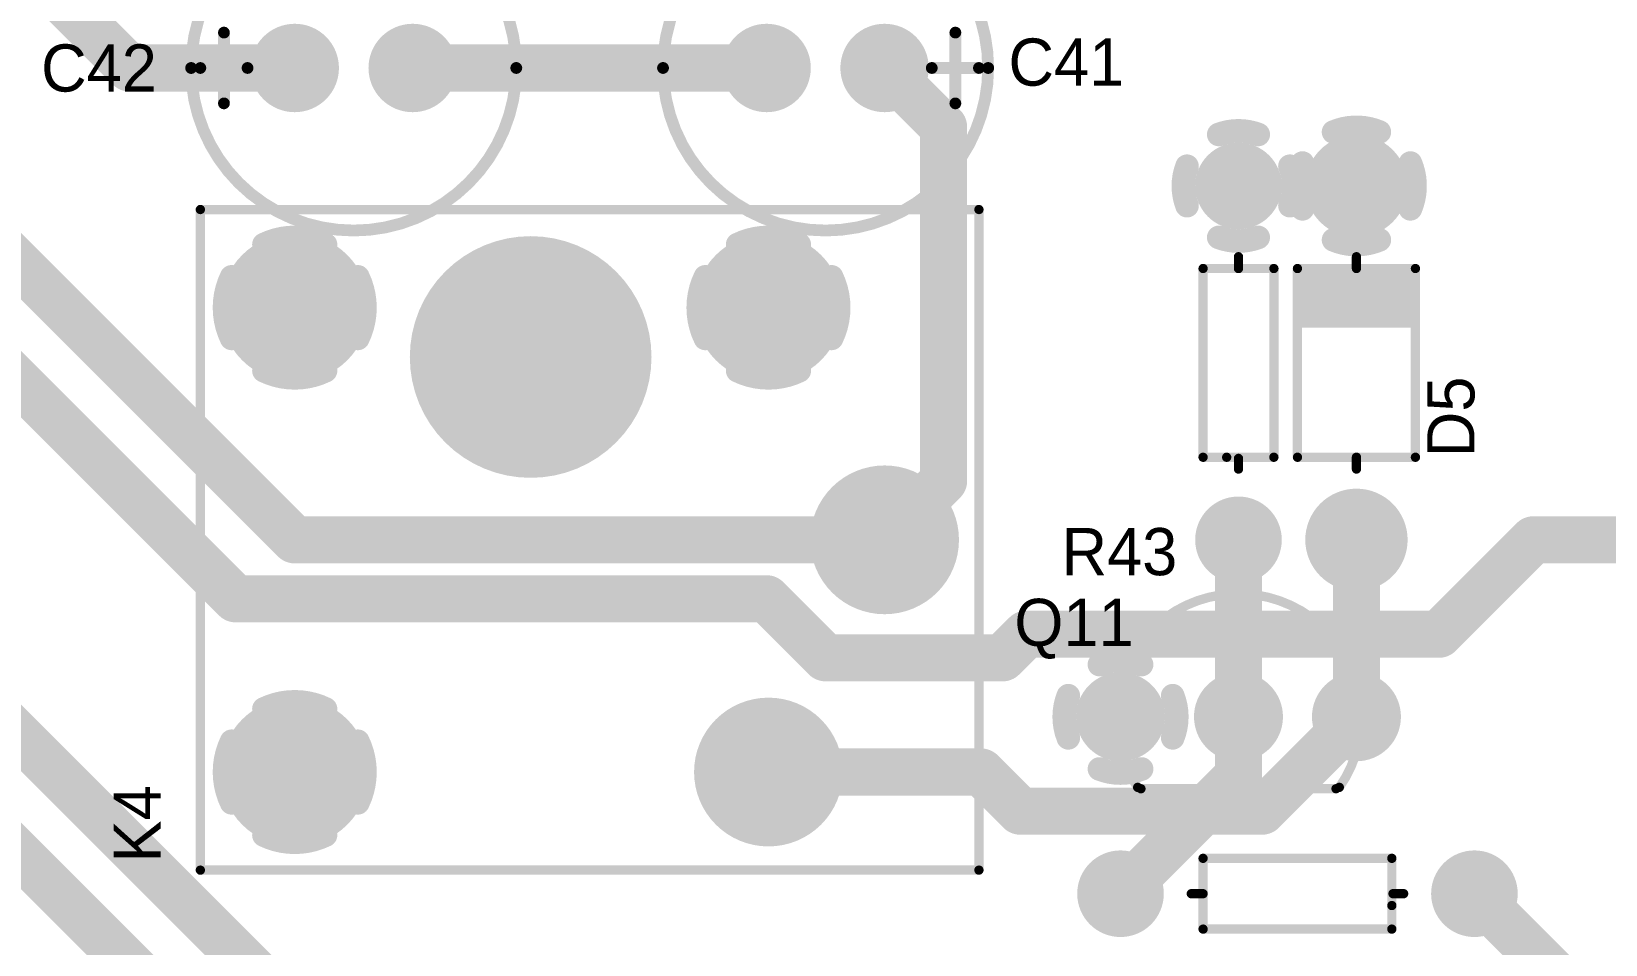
# Model space of a CAD drawing. Header units: millimetres. Extents: x 37 to 228, y -28 to 210.
# Drawn here: x 64.21 to 98.1, y 94.19 to 113.85 of the extents above; entities that cross this region are included whole.
import ezdxf

# ---------------------------------------------------------------- set-up
doc = ezdxf.new("R2010")
doc.units = ezdxf.units.MM
for name, color, linetype in [('BottomLayer', 5, 'Continuous'), ('BottomSolder', 6, 'Continuous'), ('InternalPlane1', 76, 'Continuous'), ('InternalPlane2', 16, 'Continuous'), ('MultiLayer', 9, 'Continuous'), ('TopLayer', 1, 'Continuous'), ('TopOverlay', 2, 'Continuous'), ('TopSolder', 216, 'Continuous')]:
    doc.layers.add(name, color=color, linetype=linetype)

# ---------------------------------------------------------------- blocks, each defined once
blk = doc.blocks.new('AXIAL_0_3_41')
at = {"layer": 'BottomLayer', "const_width": 0.75}
for points in [[(-4.185, 0, 1), (-3.435, 0, 1)], [(3.435, 0, 1), (4.185, 0, 1)]]:
    blk.add_lwpolyline(points, format="xyb", close=True, dxfattribs=at)
at = {"layer": 'BottomSolder', "const_width": 0.852}
for points in [[(-4.236, 0, 1), (-3.384, 0, 1)], [(3.384, 0, 1), (4.236, 0, 1)]]:
    blk.add_lwpolyline(points, format="xyb", close=True, dxfattribs=at)
at = {"layer": 'InternalPlane1', "const_width": 0.508}
for points in [[(3.385, 1.108, -0.185339), (4.235, 1.108)], [(2.702, -0.425, -0.185339), (2.702, 0.425)], [(4.918, 0.425, -0.185339), (4.918, -0.425)], [(4.235, -1.108, -0.185339), (3.385, -1.108)]]:
    blk.add_lwpolyline(points, format="xyb", dxfattribs=at)
at = {"layer": 'InternalPlane1'}
for points, const_width in [([(3.258, 1.108, 1), (3.512, 1.108, 1)], 0.254), ([(4.108, 1.108, 1), (4.362, 1.108, 1)], 0.254), ([(-4.276, 0, 1), (-3.344, 0, 1)], 0.933), ([(2.575, 0.425, 1), (2.829, 0.425, 1)], 0.254), ([(4.791, 0.425, 1), (5.045, 0.425, 1)], 0.254), ([(2.575, -0.425, 1), (2.829, -0.425, 1)], 0.254), ([(4.791, -0.425, 1), (5.045, -0.425, 1)], 0.254), ([(3.258, -1.108, 1), (3.512, -1.108, 1)], 0.254), ([(4.108, -1.108, 1), (4.362, -1.108, 1)], 0.254)]:
    blk.add_lwpolyline(points, format="xyb", close=True, dxfattribs=dict(at, const_width=const_width))
at = {"layer": 'InternalPlane2', "const_width": 0.933}
for points in [[(-4.276, 0, 1), (-3.344, 0, 1)], [(3.344, 0, 1), (4.276, 0, 1)]]:
    blk.add_lwpolyline(points, format="xyb", close=True, dxfattribs=at)
at = {"layer": 'MultiLayer', "const_width": 0.75}
for points in [[(-4.185, 0, 1), (-3.435, 0, 1)], [(3.435, 0, 1), (4.185, 0, 1)]]:
    blk.add_lwpolyline(points, format="xyb", close=True, dxfattribs=at)
at = {"layer": 'TopLayer', "const_width": 0.75}
for points in [[(-4.185, 0, 1), (-3.435, 0, 1)], [(3.435, 0, 1), (4.185, 0, 1)]]:
    blk.add_lwpolyline(points, format="xyb", close=True, dxfattribs=at)
at = {"layer": 'TopOverlay', "const_width": 0.2}
for points in [[(-2.032, 0.762), (2.032, 0.762)], [(-2.032, 0.762), (-2.032, 0.254)], [(2.032, 0.762), (2.032, -0.762)], [(-2.032, 0.254), (-2.032, -0.762)], [(-2.286, 0), (-2.057, 0)], [(2.032, 0), (2.286, 0)], [(-2.032, -0.762), (2.032, -0.762)]]:
    blk.add_lwpolyline(points, dxfattribs=at)
at = {"layer": 'TopOverlay', "const_width": 0.1}
for points in [[(-2.082, 0.762, 1), (-1.982, 0.762, 1)], [(-2.082, 0.762, 1), (-1.982, 0.762, 1)], [(1.982, 0.762, 1), (2.082, 0.762, 1)], [(1.982, 0.762, 1), (2.082, 0.762, 1)], [(-2.082, 0.254, 1), (-1.982, 0.254, 1)], [(-2.082, 0.254, 1), (-1.982, 0.254, 1)], [(-2.336, 0, 1), (-2.236, 0, 1)], [(-2.107, 0, 1), (-2.007, 0, 1)], [(1.982, 0, 1), (2.082, 0, 1)], [(2.236, 0, 1), (2.336, 0, 1)], [(-2.082, -0.762, 1), (-1.982, -0.762, 1)], [(-2.082, -0.762, 1), (-1.982, -0.762, 1)], [(1.982, -0.762, 1), (2.082, -0.762, 1)], [(1.982, -0.762, 1), (2.082, -0.762, 1)]]:
    blk.add_lwpolyline(points, format="xyb", close=True, dxfattribs=at)
at = {"layer": 'TopSolder', "const_width": 0.852}
for points in [[(-4.236, 0, 1), (-3.384, 0, 1)], [(3.384, 0, 1), (4.236, 0, 1)]]:
    blk.add_lwpolyline(points, format="xyb", close=True, dxfattribs=at)
blk = doc.blocks.new('AXIAL_0_3_42')
at = {"layer": 'BottomLayer', "const_width": 0.75}
for points in [[(-4.185, 0, 1), (-3.435, 0, 1)], [(3.435, 0, 1), (4.185, 0, 1)]]:
    blk.add_lwpolyline(points, format="xyb", close=True, dxfattribs=at)
at = {"layer": 'BottomSolder', "const_width": 0.852}
for points in [[(-4.236, 0, 1), (-3.384, 0, 1)], [(3.384, 0, 1), (4.236, 0, 1)]]:
    blk.add_lwpolyline(points, format="xyb", close=True, dxfattribs=at)
at = {"layer": 'InternalPlane1', "const_width": 0.933}
for points in [[(-4.276, 0, 1), (-3.344, 0, 1)], [(3.344, 0, 1), (4.276, 0, 1)]]:
    blk.add_lwpolyline(points, format="xyb", close=True, dxfattribs=at)
at = {"layer": 'InternalPlane2', "const_width": 0.933}
for points in [[(-4.276, 0, 1), (-3.344, 0, 1)], [(3.344, 0, 1), (4.276, 0, 1)]]:
    blk.add_lwpolyline(points, format="xyb", close=True, dxfattribs=at)
at = {"layer": 'MultiLayer', "const_width": 0.75}
for points in [[(-4.185, 0, 1), (-3.435, 0, 1)], [(3.435, 0, 1), (4.185, 0, 1)]]:
    blk.add_lwpolyline(points, format="xyb", close=True, dxfattribs=at)
at = {"layer": 'TopLayer', "const_width": 0.75}
for points in [[(-4.185, 0, 1), (-3.435, 0, 1)], [(3.435, 0, 1), (4.185, 0, 1)]]:
    blk.add_lwpolyline(points, format="xyb", close=True, dxfattribs=at)
at = {"layer": 'TopOverlay', "const_width": 0.2}
for points in [[(-2.032, 0.762), (2.032, 0.762)], [(-2.032, -0.762), (-2.032, 0.762)], [(2.032, -0.254), (2.032, 0.762)], [(-2.286, 0), (-2.032, 0)], [(2.057, 0), (2.286, 0)], [(2.032, -0.762), (2.032, -0.254)], [(-2.032, -0.762), (2.032, -0.762)]]:
    blk.add_lwpolyline(points, dxfattribs=at)
at = {"layer": 'TopOverlay', "const_width": 0.1}
for points in [[(-2.082, 0.762, 1), (-1.982, 0.762, 1)], [(-2.082, 0.762, 1), (-1.982, 0.762, 1)], [(1.982, 0.762, 1), (2.082, 0.762, 1)], [(1.982, 0.762, 1), (2.082, 0.762, 1)], [(-2.336, 0, 1), (-2.236, 0, 1)], [(-2.082, 0, 1), (-1.982, 0, 1)], [(2.007, 0, 1), (2.107, 0, 1)], [(2.236, 0, 1), (2.336, 0, 1)], [(1.982, -0.254, 1), (2.082, -0.254, 1)], [(1.982, -0.254, 1), (2.082, -0.254, 1)], [(-2.082, -0.762, 1), (-1.982, -0.762, 1)], [(-2.082, -0.762, 1), (-1.982, -0.762, 1)], [(1.982, -0.762, 1), (2.082, -0.762, 1)], [(1.982, -0.762, 1), (2.082, -0.762, 1)]]:
    blk.add_lwpolyline(points, format="xyb", close=True, dxfattribs=at)
at = {"layer": 'TopSolder', "const_width": 0.852}
for points in [[(-4.236, 0, 1), (-3.384, 0, 1)], [(3.384, 0, 1), (4.236, 0, 1)]]:
    blk.add_lwpolyline(points, format="xyb", close=True, dxfattribs=at)
blk = doc.blocks.new('TO_92_M_63')
at = {"layer": 'BottomLayer', "const_width": 0.762}
for points in [[(-2.921, 0, 1), (-2.159, 0, 1)], [(-0.381, 0, 1), (0.381, 0, 1)], [(2.159, 0, 1), (2.921, 0, 1)]]:
    blk.add_lwpolyline(points, format="xyb", close=True, dxfattribs=at)
at = {"layer": 'BottomSolder', "const_width": 0.864}
for points in [[(-2.972, 0, 1), (-2.108, 0, 1)], [(-0.432, 0, 1), (0.432, 0, 1)], [(2.108, 0, 1), (2.972, 0, 1)]]:
    blk.add_lwpolyline(points, format="xyb", close=True, dxfattribs=at)
at = {"layer": 'InternalPlane1', "const_width": 0.508}
for points in [[(-2.994, 1.124, -0.19438), (-2.086, 1.124)], [(-3.664, -0.454, -0.19438), (-3.664, 0.454)], [(-1.416, 0.454, -0.19438), (-1.416, -0.454)], [(-2.086, -1.124, -0.19438), (-2.994, -1.124)]]:
    blk.add_lwpolyline(points, format="xyb", dxfattribs=at)
at = {"layer": 'InternalPlane1'}
for points, const_width in [([(-3.121, 1.124, 1), (-2.867, 1.124, 1)], 0.254), ([(-2.213, 1.124, 1), (-1.959, 1.124, 1)], 0.254), ([(-3.791, 0.454, 1), (-3.537, 0.454, 1)], 0.254), ([(-1.543, 0.454, 1), (-1.289, 0.454, 1)], 0.254), ([(-0.479, 0, 1), (0.479, 0, 1)], 0.958), ([(2.061, 0, 1), (3.019, 0, 1)], 0.958), ([(-3.791, -0.454, 1), (-3.537, -0.454, 1)], 0.254), ([(-1.543, -0.454, 1), (-1.289, -0.454, 1)], 0.254), ([(-3.121, -1.124, 1), (-2.867, -1.124, 1)], 0.254), ([(-2.213, -1.124, 1), (-1.959, -1.124, 1)], 0.254)]:
    blk.add_lwpolyline(points, format="xyb", close=True, dxfattribs=dict(at, const_width=const_width))
at = {"layer": 'InternalPlane2', "const_width": 0.958}
for points in [[(-3.019, 0, 1), (-2.061, 0, 1)], [(-0.479, 0, 1), (0.479, 0, 1)], [(2.061, 0, 1), (3.019, 0, 1)]]:
    blk.add_lwpolyline(points, format="xyb", close=True, dxfattribs=at)
at = {"layer": 'MultiLayer', "const_width": 0.762}
for points in [[(-2.921, 0, 1), (-2.159, 0, 1)], [(-0.381, 0, 1), (0.381, 0, 1)], [(2.159, 0, 1), (2.921, 0, 1)]]:
    blk.add_lwpolyline(points, format="xyb", close=True, dxfattribs=at)
at = {"layer": 'TopLayer', "const_width": 0.762}
for points in [[(-2.921, 0, 1), (-2.159, 0, 1)], [(-0.381, 0, 1), (0.381, 0, 1)], [(2.159, 0, 1), (2.921, 0, 1)]]:
    blk.add_lwpolyline(points, format="xyb", close=True, dxfattribs=at)
at = {"layer": 'TopOverlay', "const_width": 0.2}
blk.add_lwpolyline([(-2.171, -1.52, -1.920982), (2.171, -1.52)], format="xyb", dxfattribs=at)
at = {"layer": 'TopOverlay', "const_width": 0.1}
for points in [[(-2.221, -1.52, 1), (-2.121, -1.52, 1)], [(-2.15, -1.55, 1), (-2.05, -1.55, 1)], [(2.05, -1.55, 1), (2.15, -1.55, 1)], [(2.121, -1.52, 1), (2.221, -1.52, 1)]]:
    blk.add_lwpolyline(points, format="xyb", close=True, dxfattribs=at)
at = {"layer": 'TopOverlay', "const_width": 0.2}
blk.add_lwpolyline([(-2.1, -1.55), (2.1, -1.55)], dxfattribs=at)
at = {"layer": 'TopSolder', "const_width": 0.864}
for points in [[(-2.972, 0, 1), (-2.108, 0, 1)], [(-0.432, 0, 1), (0.432, 0, 1)], [(2.108, 0, 1), (2.972, 0, 1)]]:
    blk.add_lwpolyline(points, format="xyb", close=True, dxfattribs=at)
blk = doc.blocks.new('RELAY_JJM_69')
at = {"layer": 'BottomLayer', "const_width": 1.5}
for points in [[(1.75, 5, 1), (3.25, 5, 1)], [(11.95, 5, 1), (13.45, 5, 1)], [(-0.75, 0, 1), (0.75, 0, 1)], [(1.75, -5, 1), (3.25, -5, 1)], [(11.95, -5, 1), (13.45, -5, 1)]]:
    blk.add_lwpolyline(points, format="xyb", close=True, dxfattribs=at)
at = {"layer": 'BottomSolder', "const_width": 1.602}
for points in [[(1.699, 5, 1), (3.301, 5, 1)], [(11.899, 5, 1), (13.501, 5, 1)], [(-0.801, 0, 1), (0.801, 0, 1)], [(1.699, -5, 1), (3.301, -5, 1)], [(11.899, -5, 1), (13.501, -5, 1)]]:
    blk.add_lwpolyline(points, format="xyb", close=True, dxfattribs=at)
at = {"layer": 'InternalPlane1'}
for points, const_width in [([(1.871, 5, 1), (3.129, 5, 1)], 1.258), ([(12.071, 5, 1), (13.329, 5, 1)], 1.258), ([(-0.629, 0, 1), (0.629, 0, 1)], 1.258), ([(11.91, -3.641, 1), (12.164, -3.641, 1)], 0.254), ([(13.236, -3.641, 1), (13.49, -3.641, 1)], 0.254), ([(1.871, -5, 1), (3.129, -5, 1)], 1.258), ([(11.214, -4.337, 1), (11.468, -4.337, 1)], 0.254), ([(13.932, -4.337, 1), (14.186, -4.337, 1)], 0.254), ([(11.214, -5.663, 1), (11.468, -5.663, 1)], 0.254), ([(13.932, -5.663, 1), (14.186, -5.663, 1)], 0.254), ([(11.91, -6.359, 1), (12.164, -6.359, 1)], 0.254), ([(13.236, -6.359, 1), (13.49, -6.359, 1)], 0.254)]:
    blk.add_lwpolyline(points, format="xyb", close=True, dxfattribs=dict(at, const_width=const_width))
at = {"layer": 'InternalPlane1', "const_width": 0.508}
for points in [[(12.037, -3.641, -0.230868), (13.363, -3.641)], [(11.341, -5.663, -0.230868), (11.341, -4.337)], [(14.059, -4.337, -0.230868), (14.059, -5.663)], [(13.363, -6.359, -0.230868), (12.037, -6.359)]]:
    blk.add_lwpolyline(points, format="xyb", dxfattribs=at)
at = {"layer": 'InternalPlane2', "const_width": 0.508}
for points in [[(12.037, 6.359, -0.230868), (13.363, 6.359)], [(11.341, 4.337, -0.230868), (11.341, 5.663)], [(14.059, 5.663, -0.230868), (14.059, 4.337)], [(13.363, 3.641, -0.230868), (12.037, 3.641)], [(1.837, -3.641, -0.230868), (3.163, -3.641)], [(1.141, -5.663, -0.230868), (1.141, -4.337)], [(3.859, -4.337, -0.230868), (3.859, -5.663)], [(3.163, -6.359, -0.230868), (1.837, -6.359)]]:
    blk.add_lwpolyline(points, format="xyb", dxfattribs=at)
at = {"layer": 'InternalPlane2'}
for points, const_width in [([(11.91, 6.359, 1), (12.164, 6.359, 1)], 0.254), ([(13.236, 6.359, 1), (13.49, 6.359, 1)], 0.254), ([(1.871, 5, 1), (3.129, 5, 1)], 1.258), ([(11.214, 5.663, 1), (11.468, 5.663, 1)], 0.254), ([(13.932, 5.663, 1), (14.186, 5.663, 1)], 0.254), ([(11.214, 4.337, 1), (11.468, 4.337, 1)], 0.254), ([(13.932, 4.337, 1), (14.186, 4.337, 1)], 0.254), ([(11.91, 3.641, 1), (12.164, 3.641, 1)], 0.254), ([(13.236, 3.641, 1), (13.49, 3.641, 1)], 0.254), ([(-0.629, 0, 1), (0.629, 0, 1)], 1.258), ([(1.71, -3.641, 1), (1.964, -3.641, 1)], 0.254), ([(3.036, -3.641, 1), (3.29, -3.641, 1)], 0.254), ([(12.071, -5, 1), (13.329, -5, 1)], 1.258), ([(1.014, -4.337, 1), (1.268, -4.337, 1)], 0.254), ([(3.732, -4.337, 1), (3.986, -4.337, 1)], 0.254), ([(1.014, -5.663, 1), (1.268, -5.663, 1)], 0.254), ([(3.732, -5.663, 1), (3.986, -5.663, 1)], 0.254), ([(1.71, -6.359, 1), (1.964, -6.359, 1)], 0.254), ([(3.036, -6.359, 1), (3.29, -6.359, 1)], 0.254)]:
    blk.add_lwpolyline(points, format="xyb", close=True, dxfattribs=dict(at, const_width=const_width))
at = {"layer": 'MultiLayer', "const_width": 1.5}
for points in [[(1.75, 5, 1), (3.25, 5, 1)], [(11.95, 5, 1), (13.45, 5, 1)], [(-0.75, 0, 1), (0.75, 0, 1)], [(1.75, -5, 1), (3.25, -5, 1)], [(11.95, -5, 1), (13.45, -5, 1)]]:
    blk.add_lwpolyline(points, format="xyb", close=True, dxfattribs=at)
at = {"layer": 'TopLayer', "const_width": 1.5}
for points in [[(1.75, 5, 1), (3.25, 5, 1)], [(11.95, 5, 1), (13.45, 5, 1)], [(-0.75, 0, 1), (0.75, 0, 1)], [(1.75, -5, 1), (3.25, -5, 1)], [(11.95, -5, 1), (13.45, -5, 1)]]:
    blk.add_lwpolyline(points, format="xyb", close=True, dxfattribs=at)
at = {"layer": 'TopOverlay', "const_width": 0.2}
for points in [[(-2.032, 7.112), (-2.032, -7.112)], [(14.732, 7.112), (-2.032, 7.112)], [(14.732, 7.112), (14.732, -7.112)], [(14.732, -7.112), (-2.032, -7.112)]]:
    blk.add_lwpolyline(points, dxfattribs=at)
at = {"layer": 'TopOverlay', "const_width": 0.1}
for points in [[(-2.082, 7.112, 1), (-1.982, 7.112, 1)], [(-2.082, 7.112, 1), (-1.982, 7.112, 1)], [(14.682, 7.112, 1), (14.782, 7.112, 1)], [(14.682, 7.112, 1), (14.782, 7.112, 1)], [(-2.082, -7.112, 1), (-1.982, -7.112, 1)], [(-2.082, -7.112, 1), (-1.982, -7.112, 1)], [(14.682, -7.112, 1), (14.782, -7.112, 1)], [(14.682, -7.112, 1), (14.782, -7.112, 1)]]:
    blk.add_lwpolyline(points, format="xyb", close=True, dxfattribs=at)
at = {"layer": 'TopSolder', "const_width": 1.602}
for points in [[(1.699, 5, 1), (3.301, 5, 1)], [(11.899, 5, 1), (13.501, 5, 1)], [(-0.801, 0, 1), (0.801, 0, 1)], [(1.699, -5, 1), (3.301, -5, 1)], [(11.899, -5, 1), (13.501, -5, 1)]]:
    blk.add_lwpolyline(points, format="xyb", close=True, dxfattribs=at)
blk = doc.blocks.new('DIODE_0_3_79')
at = {"layer": 'BottomLayer', "const_width": 1}
for points in [[(-4.31, 0, 1), (-3.31, 0, 1)], [(3.31, 0, 1), (4.31, 0, 1)]]:
    blk.add_lwpolyline(points, format="xyb", close=True, dxfattribs=at)
at = {"layer": 'BottomSolder', "const_width": 1.102}
for points in [[(-4.361, 0, 1), (-3.259, 0, 1)], [(3.259, 0, 1), (4.361, 0, 1)]]:
    blk.add_lwpolyline(points, format="xyb", close=True, dxfattribs=at)
at = {"layer": 'InternalPlane1', "const_width": 1.008}
for points in [[(-4.314, 0, 1), (-3.306, 0, 1)], [(3.306, 0, 1), (4.314, 0, 1)]]:
    blk.add_lwpolyline(points, format="xyb", close=True, dxfattribs=at)
at = {"layer": 'InternalPlane2', "const_width": 0.508}
for points in [[(-4.303, 1.162, -0.203452), (-3.317, 1.162)], [(-4.972, -0.493, -0.203452), (-4.972, 0.493)], [(-2.648, 0.493, -0.203452), (-2.648, -0.493)], [(-3.317, -1.162, -0.203452), (-4.303, -1.162)]]:
    blk.add_lwpolyline(points, format="xyb", dxfattribs=at)
at = {"layer": 'InternalPlane2'}
for points, const_width in [([(-4.43, 1.162, 1), (-4.176, 1.162, 1)], 0.254), ([(-3.444, 1.162, 1), (-3.19, 1.162, 1)], 0.254), ([(-5.099, 0.493, 1), (-4.845, 0.493, 1)], 0.254), ([(-2.775, 0.493, 1), (-2.521, 0.493, 1)], 0.254), ([(3.306, 0, 1), (4.314, 0, 1)], 1.008), ([(-5.099, -0.493, 1), (-4.845, -0.493, 1)], 0.254), ([(-2.775, -0.493, 1), (-2.521, -0.493, 1)], 0.254), ([(-4.43, -1.162, 1), (-4.176, -1.162, 1)], 0.254), ([(-3.444, -1.162, 1), (-3.19, -1.162, 1)], 0.254)]:
    blk.add_lwpolyline(points, format="xyb", close=True, dxfattribs=dict(at, const_width=const_width))
at = {"layer": 'MultiLayer', "const_width": 1}
for points in [[(-4.31, 0, 1), (-3.31, 0, 1)], [(3.31, 0, 1), (4.31, 0, 1)]]:
    blk.add_lwpolyline(points, format="xyb", close=True, dxfattribs=at)
at = {"layer": 'TopLayer', "const_width": 1}
for points in [[(-4.31, 0, 1), (-3.31, 0, 1)], [(3.31, 0, 1), (4.31, 0, 1)]]:
    blk.add_lwpolyline(points, format="xyb", close=True, dxfattribs=at)
at = {"layer": 'TopOverlay', "const_width": 0.2}
for points in [[(-2.032, -1.27), (-2.032, 1.27)], [(2.032, 1.27), (-2.032, 1.27)], [(2.032, -1.27), (2.032, 1.27)], [(-2.032, 0), (-2.286, 0)], [(2.286, 0), (2.032, 0)], [(2.032, -1.27), (-2.032, -1.27)]]:
    blk.add_lwpolyline(points, dxfattribs=at)
at = {"layer": 'TopOverlay', "const_width": 0.1}
for points in [[(-2.082, 1.27, 1), (-1.982, 1.27, 1)], [(-2.082, 1.27, 1), (-1.982, 1.27, 1)], [(1.982, 1.27, 1), (2.082, 1.27, 1)], [(1.982, 1.27, 1), (2.082, 1.27, 1)], [(-2.336, 0, 1), (-2.236, 0, 1)], [(-2.082, 0, 1), (-1.982, 0, 1)], [(1.982, 0, 1), (2.082, 0, 1)], [(2.236, 0, 1), (2.336, 0, 1)], [(-2.082, -1.27, 1), (-1.982, -1.27, 1)], [(-2.082, -1.27, 1), (-1.982, -1.27, 1)], [(1.982, -1.27, 1), (2.082, -1.27, 1)], [(1.982, -1.27, 1), (2.082, -1.27, 1)]]:
    blk.add_lwpolyline(points, format="xyb", close=True, dxfattribs=at)
at = {"layer": 'TopOverlay'}
blk.add_solid([(-2.032, -1.27), (-0.762, -1.27), (-2.032, 1.27), (-0.762, 1.27)], dxfattribs=at)
at = {"layer": 'TopSolder', "const_width": 1.102}
for points in [[(-4.361, 0, 1), (-3.259, 0, 1)], [(3.259, 0, 1), (4.361, 0, 1)]]:
    blk.add_lwpolyline(points, format="xyb", close=True, dxfattribs=at)
blk = doc.blocks.new('CAP_0_1_115')
at = {"layer": 'BottomLayer', "const_width": 0.762}
for points in [[(-1.651, 0, 1), (-0.889, 0, 1)], [(0.889, 0, 1), (1.651, 0, 1)]]:
    blk.add_lwpolyline(points, format="xyb", close=True, dxfattribs=at)
at = {"layer": 'BottomSolder', "const_width": 0.864}
for points in [[(-1.702, 0, 1), (-0.838, 0, 1)], [(0.838, 0, 1), (1.702, 0, 1)]]:
    blk.add_lwpolyline(points, format="xyb", close=True, dxfattribs=at)
at = {"layer": 'InternalPlane1', "const_width": 0.952}
for points in [[(-1.746, 0, 1), (-0.794, 0, 1)], [(0.794, 0, 1), (1.746, 0, 1)]]:
    blk.add_lwpolyline(points, format="xyb", close=True, dxfattribs=at)
at = {"layer": 'InternalPlane2', "const_width": 0.952}
for points in [[(-1.746, 0, 1), (-0.794, 0, 1)], [(0.794, 0, 1), (1.746, 0, 1)]]:
    blk.add_lwpolyline(points, format="xyb", close=True, dxfattribs=at)
at = {"layer": 'MultiLayer', "const_width": 0.762}
for points in [[(-1.651, 0, 1), (-0.889, 0, 1)], [(0.889, 0, 1), (1.651, 0, 1)]]:
    blk.add_lwpolyline(points, format="xyb", close=True, dxfattribs=at)
at = {"layer": 'TopLayer', "const_width": 0.762}
for points in [[(-1.651, 0, 1), (-0.889, 0, 1)], [(0.889, 0, 1), (1.651, 0, 1)]]:
    blk.add_lwpolyline(points, format="xyb", close=True, dxfattribs=at)
at = {"layer": 'TopOverlay'}
for points, const_width in [([(3.5, 0, 1), (-3.5, 0, 1)], 0.254), ([(-2.857, 0.762, 1), (-2.731, 0.762, 1)], 0.127), ([(-3.564, 0, 1), (-3.437, 0, 1)], 0.127), ([(-3.365, 0, 1), (-3.239, 0, 1)], 0.127), ([(-2.349, 0, 1), (-2.223, 0, 1)], 0.127), ([(3.437, 0, 1), (3.564, 0, 1)], 0.127), ([(-2.857, -0.762, 1), (-2.731, -0.762, 1)], 0.127)]:
    blk.add_lwpolyline(points, format="xyb", close=True, dxfattribs=dict(at, const_width=const_width))
at = {"layer": 'TopOverlay', "const_width": 0.254}
for points in [[(-2.794, 0.762), (-2.794, -0.762)], [(-2.286, 0), (-3.302, 0)]]:
    blk.add_lwpolyline(points, dxfattribs=at)
at = {"layer": 'TopSolder', "const_width": 0.864}
for points in [[(-1.702, 0, 1), (-0.838, 0, 1)], [(0.838, 0, 1), (1.702, 0, 1)]]:
    blk.add_lwpolyline(points, format="xyb", close=True, dxfattribs=at)
blk = doc.blocks.new('CAP_0_1_116')
at = {"layer": 'BottomLayer', "const_width": 0.762}
for points in [[(-1.651, 0, 1), (-0.889, 0, 1)], [(0.889, 0, 1), (1.651, 0, 1)]]:
    blk.add_lwpolyline(points, format="xyb", close=True, dxfattribs=at)
at = {"layer": 'BottomSolder', "const_width": 0.864}
for points in [[(-1.702, 0, 1), (-0.838, 0, 1)], [(0.838, 0, 1), (1.702, 0, 1)]]:
    blk.add_lwpolyline(points, format="xyb", close=True, dxfattribs=at)
at = {"layer": 'InternalPlane1', "const_width": 0.952}
for points in [[(-1.746, 0, 1), (-0.794, 0, 1)], [(0.794, 0, 1), (1.746, 0, 1)]]:
    blk.add_lwpolyline(points, format="xyb", close=True, dxfattribs=at)
at = {"layer": 'InternalPlane2', "const_width": 0.952}
for points in [[(-1.746, 0, 1), (-0.794, 0, 1)], [(0.794, 0, 1), (1.746, 0, 1)]]:
    blk.add_lwpolyline(points, format="xyb", close=True, dxfattribs=at)
at = {"layer": 'MultiLayer', "const_width": 0.762}
for points in [[(-1.651, 0, 1), (-0.889, 0, 1)], [(0.889, 0, 1), (1.651, 0, 1)]]:
    blk.add_lwpolyline(points, format="xyb", close=True, dxfattribs=at)
at = {"layer": 'TopLayer', "const_width": 0.762}
for points in [[(-1.651, 0, 1), (-0.889, 0, 1)], [(0.889, 0, 1), (1.651, 0, 1)]]:
    blk.add_lwpolyline(points, format="xyb", close=True, dxfattribs=at)
at = {"layer": 'TopOverlay'}
for points, const_width in [([(3.5, 0, 1), (-3.5, 0, 1)], 0.254), ([(-2.857, 0.762, 1), (-2.731, 0.762, 1)], 0.127), ([(-3.564, 0, 1), (-3.437, 0, 1)], 0.127), ([(-3.365, 0, 1), (-3.239, 0, 1)], 0.127), ([(-2.349, 0, 1), (-2.223, 0, 1)], 0.127), ([(3.437, 0, 1), (3.564, 0, 1)], 0.127), ([(-2.857, -0.762, 1), (-2.731, -0.762, 1)], 0.127)]:
    blk.add_lwpolyline(points, format="xyb", close=True, dxfattribs=dict(at, const_width=const_width))
at = {"layer": 'TopOverlay', "const_width": 0.254}
for points in [[(-2.794, -0.762), (-2.794, 0.762)], [(-3.302, 0), (-2.286, 0)]]:
    blk.add_lwpolyline(points, dxfattribs=at)
at = {"layer": 'TopSolder', "const_width": 0.864}
for points in [[(-1.702, 0, 1), (-0.838, 0, 1)], [(0.838, 0, 1), (1.702, 0, 1)]]:
    blk.add_lwpolyline(points, format="xyb", close=True, dxfattribs=at)

msp = doc.modelspace()

# ---------------------------------------------------------------- linework, layer by layer
at = {"layer": 'BottomLayer'}
for points, const_width in [([(73.71, 106.837, 1), (76.21, 106.837, 1)], 2.5), ([(96.296, 102.9, 1), (96.804, 102.9, 1)], 0.508), ([(96.296, 102.9, 1), (96.804, 102.9, 1)], 0.508), ([(68.356, 101.63, 1), (68.864, 101.63, 1)], 0.508), ([(68.356, 101.63, 1), (68.864, 101.63, 1)], 0.508), ([(79.786, 101.63, 1), (80.294, 101.63, 1)], 0.508), ([(79.786, 101.63, 1), (80.294, 101.63, 1)], 0.508), ([(85.374, 100.868, 1), (85.882, 100.868, 1)], 0.508), ([(85.374, 100.868, 1), (85.882, 100.868, 1)], 0.508), ([(94.264, 100.868, 1), (94.772, 100.868, 1)], 0.508), ([(94.264, 100.868, 1), (94.772, 100.868, 1)], 0.508), ([(81.056, 100.36, 1), (81.564, 100.36, 1)], 0.508), ([(81.056, 100.36, 1), (81.564, 100.36, 1)], 0.508), ([(84.866, 100.36, 1), (85.374, 100.36, 1)], 0.508), ([(84.866, 100.36, 1), (85.374, 100.36, 1)], 0.508), ([(92.486, 99.09, 1), (92.994, 99.09, 1)], 0.508), ([(79.826, 97.9, 1), (80.334, 97.9, 1)], 0.508), ([(84.405, 97.9, 1), (84.913, 97.9, 1)], 0.508), ([(84.405, 97.9, 1), (84.913, 97.9, 1)], 0.508), ([(85.247, 97.058, 1), (85.755, 97.058, 1)], 0.508), ([(85.247, 97.058, 1), (85.755, 97.058, 1)], 0.508), ([(90.454, 97.058, 1), (90.962, 97.058, 1)], 0.508), ([(90.454, 97.058, 1), (90.962, 97.058, 1)], 0.508), ([(95.026, 95.28, 1), (95.534, 95.28, 1)], 0.508)]:
    msp.add_lwpolyline(points, format="xyb", close=True, dxfattribs=dict(at, const_width=const_width))
at = {"layer": 'BottomLayer', "const_width": 1.016}
for points in [[(63.53, 106.71), (68.61, 101.63)], [(94.518, 100.868), (96.55, 102.9)], [(96.55, 102.9), (123.22, 102.9)], [(68.61, 101.63), (80.04, 101.63)], [(80.04, 101.63), (81.31, 100.36)], [(85.12, 100.36), (85.628, 100.868)], [(85.628, 100.868), (94.518, 100.868)], [(59.91, 100.17), (68.61, 91.47)], [(62.26, 100.36), (69.626, 92.994)], [(81.31, 100.36), (85.12, 100.36)], [(90.708, 97.058), (92.74, 99.09)], [(80.08, 97.9), (84.659, 97.9)], [(84.659, 97.9), (85.501, 97.058)], [(85.501, 97.058), (90.708, 97.058)], [(95.28, 95.28), (97.312, 93.248)]]:
    msp.add_lwpolyline(points, dxfattribs=at)
at = {"layer": 'BottomSolder', "const_width": 2.602}
msp.add_lwpolyline([(73.659, 106.837, 1), (76.261, 106.837, 1)], format="xyb", close=True, dxfattribs=at)
at = {"layer": 'InternalPlane1', "const_width": 2.008}
msp.add_lwpolyline([(73.956, 106.837, 1), (75.964, 106.837, 1)], format="xyb", close=True, dxfattribs=at)
at = {"layer": 'InternalPlane2', "const_width": 2.008}
msp.add_lwpolyline([(73.956, 106.837, 1), (75.964, 106.837, 1)], format="xyb", close=True, dxfattribs=at)
at = {"layer": 'MultiLayer', "const_width": 2.5}
msp.add_lwpolyline([(73.71, 106.837, 1), (76.21, 106.837, 1)], format="xyb", close=True, dxfattribs=at)
at = {"layer": 'TopLayer', "const_width": 1.016}
for points in [[(64.894, 114.49), (66.324, 113.06)], [(66.324, 113.06), (69.88, 113.06)], [(72.42, 113.06), (80.04, 113.06)], [(82.58, 113.06), (83.85, 111.79)], [(83.85, 104.17), (83.85, 111.79)], [(62.29, 110.49), (69.88, 102.9)], [(82.58, 102.9), (83.85, 104.17)], [(69.88, 102.9), (82.58, 102.9)], [(90.2, 99.09), (90.2, 102.9)], [(92.74, 99.09), (92.74, 102.9)], [(90.2, 97.82), (90.2, 99.09)], [(87.66, 95.28), (90.2, 97.82)]]:
    msp.add_lwpolyline(points, dxfattribs=at)
at = {"layer": 'TopLayer'}
for points, const_width in [([(66.07, 113.06, 1), (66.578, 113.06, 1)], 0.508), ([(66.07, 113.06, 1), (66.578, 113.06, 1)], 0.508), ([(69.626, 113.06, 1), (70.134, 113.06, 1)], 0.508), ([(72.166, 113.06, 1), (72.674, 113.06, 1)], 0.508), ([(79.786, 113.06, 1), (80.294, 113.06, 1)], 0.508), ([(82.326, 113.06, 1), (82.834, 113.06, 1)], 0.508), ([(83.596, 111.79, 1), (84.104, 111.79, 1)], 0.508), ([(83.596, 111.79, 1), (84.104, 111.79, 1)], 0.508), ([(73.71, 106.837, 1), (76.21, 106.837, 1)], 2.5), ([(83.596, 104.17, 1), (84.104, 104.17, 1)], 0.508), ([(83.596, 104.17, 1), (84.104, 104.17, 1)], 0.508), ([(69.626, 102.9, 1), (70.134, 102.9, 1)], 0.508), ([(69.626, 102.9, 1), (70.134, 102.9, 1)], 0.508), ([(82.326, 102.9, 1), (82.834, 102.9, 1)], 0.508), ([(82.326, 102.9, 1), (82.834, 102.9, 1)], 0.508), ([(89.946, 102.9, 1), (90.454, 102.9, 1)], 0.508), ([(92.486, 102.9, 1), (92.994, 102.9, 1)], 0.508), ([(89.946, 99.09, 1), (90.454, 99.09, 1)], 0.508), ([(89.946, 99.09, 1), (90.454, 99.09, 1)], 0.508), ([(92.486, 99.09, 1), (92.994, 99.09, 1)], 0.508), ([(89.946, 97.82, 1), (90.454, 97.82, 1)], 0.508), ([(89.946, 97.82, 1), (90.454, 97.82, 1)], 0.508), ([(87.406, 95.28, 1), (87.914, 95.28, 1)], 0.508)]:
    msp.add_lwpolyline(points, format="xyb", close=True, dxfattribs=dict(at, const_width=const_width))
at = {"layer": 'TopSolder', "const_width": 2.602}
msp.add_lwpolyline([(73.659, 106.837, 1), (76.261, 106.837, 1)], format="xyb", close=True, dxfattribs=at)

# ---------------------------------------------------------------- block references
msp.add_blockref('CAP_0_1_116', (71.15, 113.06))
for name, p, rotation in [('CAP_0_1_115', (81.31, 113.06), 180), ('AXIAL_0_3_41', (90.2, 106.71), 90), ('DIODE_0_3_79', (92.74, 106.71), 270), ('RELAY_JJM_69', (82.58, 102.9), 180), ('TO_92_M_63', (90.2, 99.09), 360), ('AXIAL_0_3_42', (91.47, 95.28), 360)]:
    msp.add_blockref(name, p, dxfattribs=dict(rotation=rotation))

# ---------------------------------------------------------------- texts
at = {"layer": 'TopOverlay'}
for s, p in [('C42', (64.419, 112.552)), ('C41', (85.247, 112.679)), ('R43', (86.39, 102.138)), ('Q11', (85.374, 100.614))]:
    msp.add_text(s, height=1.016, dxfattribs=at).set_placement(p)
for s, p in [('D5', (95.28, 104.678)), ('K4', (66.997, 95.953))]:
    msp.add_text(s, height=1.016, rotation=90, dxfattribs=at).set_placement(p)

doc.saveas('drawing.dxf')
